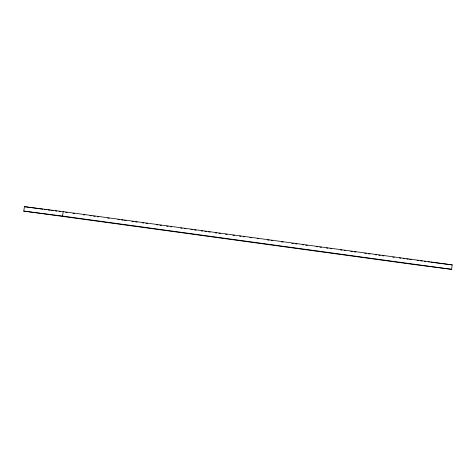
<?xml version="1.0" encoding="UTF-8"?>
<svg xmlns="http://www.w3.org/2000/svg" width="476" height="476" viewBox="0 0 476 476"><rect width="100%" height="100%" fill="white"/><g stroke="black" fill="none" stroke-linecap="round" stroke-linejoin="round"><path stroke-width="0.71" d="M23.8 211.106L24.401 206.667L63.195 211.63L452.2 264.894L451.599 269.333L412.805 264.37L23.8 211.106L62.594 216.062L451.599 269.333M62.594 216.062L63.195 211.63M417.065 260.402L418.529 260.592M420.724 260.872L422.188 261.056M424.384 261.342L425.847 261.526M428.043 261.806L429.507 261.996M430.97 262.181L452.2 264.894M24.401 206.667L42.816 209.19M44.292 209.392L46.505 209.696M47.975 209.898L50.188 210.196M51.658 210.398L53.133 210.6M55.341 210.904L56.817 211.106M59.03 211.409L60.5 211.612M65.658 212.32L67.134 212.516M73.024 213.325L74.5 213.528M83.342 214.735L84.811 214.938M89.97 215.646L91.446 215.848M93.653 216.152L95.129 216.354M97.336 216.657L98.812 216.86M107.653 218.067L109.129 218.27M117.971 219.478L119.44 219.68M121.654 219.983L123.123 220.186M124.599 220.388L126.075 220.59M131.965 221.4L133.441 221.596M135.648 221.899L137.124 222.102M142.282 222.81L143.752 223.012M145.965 223.315L147.435 223.518M156.277 224.726L157.752 224.928M159.96 225.231L161.435 225.434M166.594 226.136L168.07 226.338M170.277 226.641L171.753 226.844M180.594 228.058L182.064 228.26M184.277 228.557L185.747 228.76M190.906 229.468L192.381 229.67M194.589 229.973L196.064 230.176M201.223 230.878L202.693 231.08M204.906 231.384L206.376 231.586M208.589 231.889L210.065 232.092M215.217 232.8L216.693 232.996M218.9 233.299L220.376 233.502M225.535 234.21L227.01 234.412M232.901 235.215L234.376 235.418M239.535 236.126L241.005 236.328M243.218 236.631L244.688 236.834M249.846 237.536L251.322 237.738M257.213 238.547L258.688 238.75M267.53 239.958L269.005 240.16M271.213 240.463L272.688 240.666M281.53 241.873L283 242.076M291.842 243.29L293.317 243.492M295.525 243.795L297 243.998M302.159 244.7L303.628 244.902M305.842 245.205L307.312 245.408M316.153 246.616L317.629 246.818M319.836 247.121L321.312 247.324M326.471 248.032L327.94 248.234M330.154 248.537L331.629 248.734M340.465 249.948L341.941 250.15M344.154 250.453L345.624 250.656M350.782 251.358L352.258 251.56M354.465 251.863L355.941 252.066M364.783 253.274L366.252 253.476M368.466 253.779L369.935 253.982M375.094 254.69L376.57 254.892M378.777 255.195L380.253 255.398M382.46 255.695L383.936 255.898M392.777 257.111L394.253 257.314M399.406 258.016L400.881 258.218M403.095 258.522L404.564 258.724M406.778 259.027L408.247 259.23M409.723 259.432L411.199 259.634"/></g></svg>
